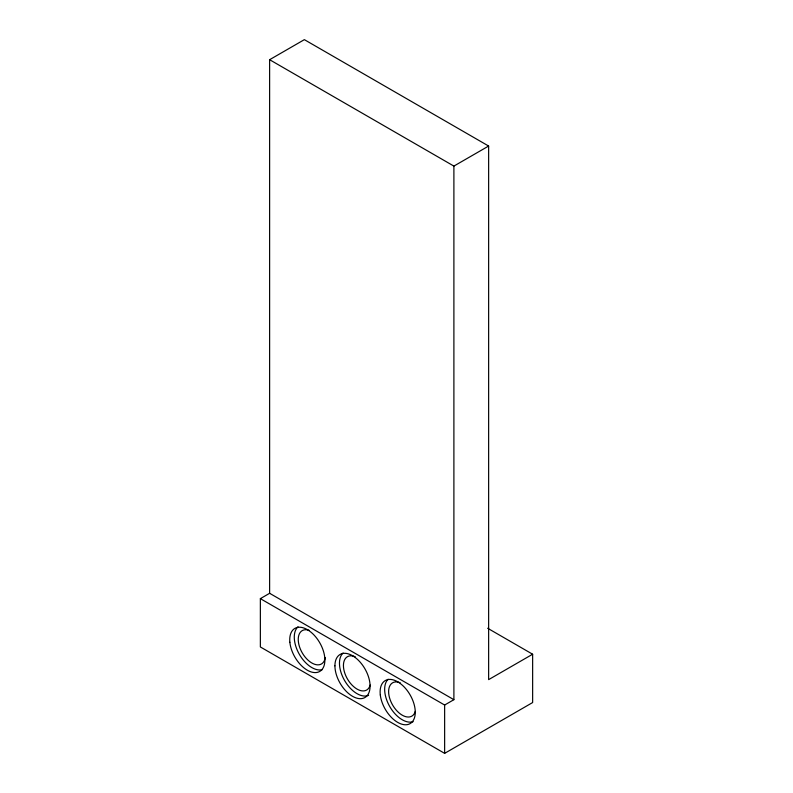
<?xml version="1.0" encoding="UTF-8"?>
<svg xmlns="http://www.w3.org/2000/svg" width="793" height="793" viewBox="0 0 793 793"><rect width="100%" height="100%" fill="white"/><g stroke="black" fill="none" stroke-linecap="round" stroke-linejoin="round"><path stroke-width="1.19" d="M269.62 59.703L304.363 39.65L488.637 146.041L488.637 679.631L532.638 654.225L532.638 702.548L444.635 753.35L260.362 646.959L260.362 598.646L269.62 593.293L453.893 699.684L453.893 166.094L269.62 59.703L269.62 593.293M453.893 166.094L488.637 146.041M260.362 598.646L444.635 705.036L453.893 699.684M487.636 628.244L532.638 654.225M444.635 705.036L444.635 753.35M325.289 657.536A19.24 11.112 60 0 1 311.262 662.651A19.24 11.112 60 0 1 298.277 640.605A19.24 11.112 60 0 1 309.28 630.376M370.182 685.033A19.24 11.112 60 0 1 355.264 687.928A19.24 11.112 60 0 1 343.428 665.525A19.24 11.112 60 0 1 355.264 656.773M415.294 711.4A19.24 11.112 60 0 1 400.356 713.948A19.24 11.112 60 0 1 388.62 691.724A19.24 11.112 60 0 1 400.158 682.743M413.123 721.68A24.861 14.353 60 0 1 389.978 706.95A24.861 14.353 60 0 1 388.134 679.205M368.626 695.322A24.861 14.353 60 0 1 345.024 681.256A24.861 14.353 60 0 1 343.091 652.976M322.384 669.619A24.861 14.353 60 0 1 299.278 654.215A24.861 14.353 60 0 1 298.029 626.767M289.861 642.251A24.861 14.353 60 0 0 317.854 672.236A24.861 14.353 60 0 0 314.226 635.243A24.861 14.353 60 0 0 289.861 642.251M380.303 694.975A24.861 14.353 60 0 0 408.583 724.306A24.861 14.353 60 0 0 404.182 686.976A24.861 14.353 60 0 0 380.303 694.975M334.924 665.852A24.861 14.353 60 0 0 361.291 698.643A24.861 14.353 60 0 0 361.291 663.493A24.861 14.353 60 0 0 334.924 665.852"/></g></svg>
